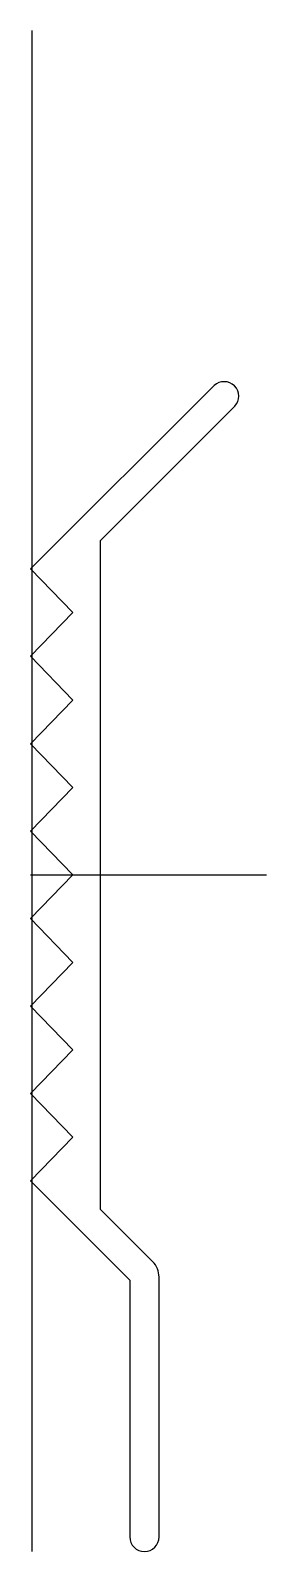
# Model space of a CAD drawing. Extents: x -0.1 to 12, y -34.7 to 43.3.
import ezdxf

# ---------------------------------------------------------------- set-up
doc = ezdxf.new("R2010")
doc.units = 0
doc.layers.get('0').update_dxf_attribs({"linetype": 'CONTINUOUS'})

msp = doc.modelspace()

# ---------------------------------------------------------------- linework, layer by layer
at = {"linetype": 'CONTINUOUS'}
for p, q in [((0, -34.69), (0, 43.3)), ((9.32, 25.09), (-0.08, 15.69)), ((3.5, 17.15), (10.38, 24.03)), ((3.5, -17.15), (3.5, 17.15)), ((-0.08, 15.69), (2.08, 13.45)), ((2.08, 13.45), (-0.08, 11.21)), ((-0.08, 11.21), (2.08, 8.97)), ((2.08, 8.97), (-0.08, 6.72)), ((-0.08, 6.72), (2.08, 4.48)), ((2.08, 4.48), (-0.08, 2.24)), ((-0.08, 2.24), (2.08, 0)), ((-0.08, 0), (12, 0)), ((2.08, 0), (-0.08, -2.24)), ((-0.08, -2.24), (2.08, -4.48)), ((2.08, -4.48), (-0.08, -6.72)), ((-0.08, -6.72), (2.08, -8.97)), ((2.08, -8.97), (-0.08, -11.21)), ((-0.08, -11.21), (2.08, -13.45)), ((2.08, -13.45), (-0.08, -15.69)), ((-0.08, -15.69), (5, -20.77)), ((6.17, -19.82), (3.5, -17.15)), ((5, -20.77), (5, -33.94)), ((6.5, -33.94), (6.5, -20.62))]:
    msp.add_line(p, q, dxfattribs=at)
for centre, radius, start, end in [((9.831, 24.541), 0.75, 317.02162, 132.97838), ((5.37, -20.618), 1.13, 359.90173, 44.93057), ((5.75, -33.94), 0.75, 180, 0)]:
    msp.add_arc(centre, radius, start, end, dxfattribs=at)

doc.saveas('drawing.dxf')
